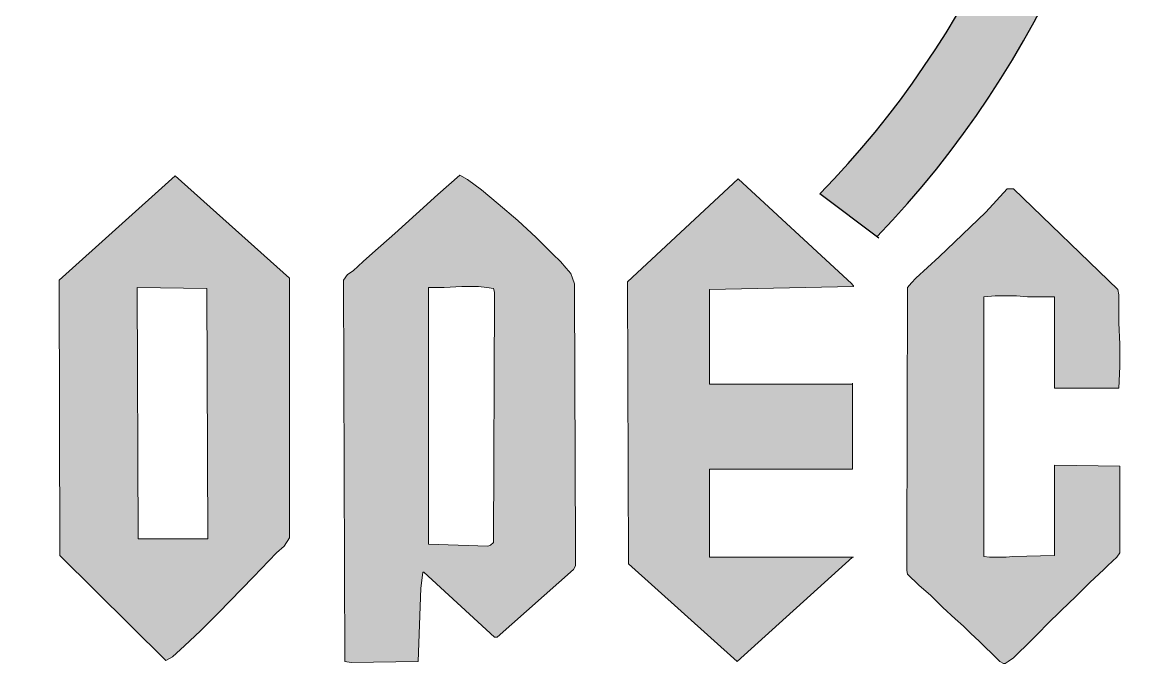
# Model space of a CAD drawing. Extents: x 24843 to 27502, y -10108 to -7552.
# Drawn here: x 25503.4 to 25512.24, y -8444.31 to -8439.3 of the extents above; entities that cross this region are included whole.
import ezdxf

# ---------------------------------------------------------------- set-up
doc = ezdxf.new("R2010")
doc.units = 0
doc.layers.get('0').update_dxf_attribs({"linetype": 'CONTINUOUS'})

# ---------------------------------------------------------------- blocks, each defined once
blk = doc.blocks.new('*U19')
h = blk.add_hatch(color=1)
h.paths.add_polyline_path([(92.7733, 8.5007), (93.129, 8.2328, 1.781679), (82.8649, 10.5124), (83.1933, 10.9419, -1.737502)])
h.paths.add_polyline_path([(83.6443, 9.8213), (83.4524, 9.2685, 0.097177), (85.0636, 7.5284), (85.0636, 8.0869, -0.098964)])
h = blk.add_hatch(color=0)
h.paths.add_polyline_path([(89.4725, 7.9749), (88.7602, 8.6118), (88.0369, 7.963), (88.0424, 6.2488), (88.7023, 5.5935), (88.7428, 5.6165), (88.8181, 5.6863), (88.9174, 5.7782), (89.0268, 5.8885), (89.2473, 6.1156), (89.3916, 6.2654), (89.4385, 6.3067), (89.4725, 6.3582)])
h.paths.add_polyline_path([(88.5222, 7.917), (88.9569, 7.9106), (88.9633, 6.3518), (88.5286, 6.3518)], flags=16)
h = blk.add_hatch(color=0)
h.paths.add_polyline_path([(91.2464, 7.9051), (91.2464, 7.94), (91.2345, 7.9749), (91.2225, 8.0043), (91.194, 8.0383), (91.1591, 8.0788), (91.1122, 8.1256), (91.0084, 8.2295), (90.8925, 8.3343), (90.7712, 8.4391), (90.6664, 8.5255), (90.58, 8.5889), (90.5332, 8.6174), (90.3944, 8.496), (90.2611, 8.3747), (90.1278, 8.2534), (89.9891, 8.1312), (89.9312, 8.0788), (89.8677, 8.0209), (89.8319, 7.9979), (89.8089, 7.963), (89.8154, 5.5871), (89.8558, 5.5816), (90.2721, 5.5871), (90.2896, 6.0448), (90.296, 6.0917), (90.3016, 6.144), (90.308, 6.144), (90.7482, 5.7387), (90.7648, 5.7387), (91.2409, 6.1606), (91.2519, 6.1845), (91.2519, 6.2185), (91.2519, 6.2543), (91.2519, 6.2828)])
h.paths.add_polyline_path([(90.3365, 6.3178), (90.3365, 7.9106), (90.3365, 7.917), (90.4348, 7.917), (90.5442, 7.9225), (90.5966, 7.9225), (90.649, 7.9225), (90.7014, 7.917), (90.7427, 7.9106), (90.7482, 7.8876), (90.7482, 7.8646), (90.7427, 6.3288), (90.7243, 6.3122), (90.7069, 6.3067)], flags=16)
for points in [[(92.0865, 6.7865), (92.978, 6.7865), (92.978, 7.3141), (92.0865, 7.3141), (92.0865, 7.9051), (92.9844, 7.9225), (92.9844, 7.928), (92.9725, 7.94), (92.2657, 8.5944), (91.5764, 7.9519), (91.5819, 6.1964), (92.2602, 5.5871), (92.978, 6.2369), (92.0865, 6.2369)], [(93.7951, 7.8582), (93.8649, 7.8646), (93.9284, 7.8646), (93.9982, 7.8646), (94.0681, 7.8582), (94.1545, 7.8582), (94.2353, 7.8582), (94.2353, 7.2911), (94.6361, 7.2911), (94.6416, 7.4244), (94.6416, 7.5641), (94.6361, 7.6964), (94.6361, 7.8297), (94.6361, 7.871), (94.6296, 7.9051), (93.9807, 8.531), (93.9633, 8.531), (93.9412, 8.531), (93.807, 8.3867), (93.6618, 8.247), (93.5175, 8.1082), (93.3723, 7.9749), (93.3438, 7.9464), (93.3208, 7.917), (93.3153, 6.2488), (93.3153, 6.2185), (93.3153, 6.19), (93.3153, 6.1551), (93.3208, 6.1321), (93.3898, 6.0632), (93.4651, 5.9988), (93.5405, 5.9244), (93.6159, 5.8536), (93.6682, 5.8077), (93.7142, 5.7617), (93.7666, 5.7148), (93.8125, 5.6679), (93.8364, 5.6459), (93.8649, 5.6165), (93.8943, 5.5871), (93.9173, 5.576), (93.9284, 5.576), (93.9467, 5.5871), (93.9807, 5.611), (94.0157, 5.6459), (94.0561, 5.6863), (94.1379, 5.7672), (94.1894, 5.8196), (94.2767, 5.906), (94.3686, 5.9933), (94.4559, 6.0797), (94.5432, 6.1606), (94.5662, 6.1845), (94.5956, 6.213), (94.6241, 6.2369), (94.6416, 6.2654), (94.6416, 6.8049), (94.2353, 6.8104), (94.2353, 6.2488), (93.9752, 6.2424), (93.9339, 6.2369), (93.8824, 6.2369), (93.8309, 6.2369), (93.7951, 6.2424)]]:
    blk.add_hatch(color=0).paths.add_polyline_path(points)
at = {"color": 1}
blk.add_line((93.1407, 8.224), (92.7733, 8.5007), dxfattribs=at)
at = {"color": 0, "lineweight": 0}
for points in [[(88.7602, 8.6118), (89.4725, 7.9749), (89.4725, 6.3582), (89.4385, 6.3067), (89.3916, 6.2654), (89.2473, 6.1156), (89.0268, 5.8885), (88.9174, 5.7782), (88.8181, 5.6863), (88.7428, 5.6165), (88.7023, 5.5935), (88.0424, 6.2488), (88.0369, 7.963), (88.7602, 8.6118)], [(90.5332, 8.6174), (90.58, 8.5889), (90.6664, 8.5255), (90.7712, 8.4391), (90.8925, 8.3343), (91.0084, 8.2295), (91.1122, 8.1256), (91.1591, 8.0788), (91.194, 8.0383), (91.2225, 8.0043), (91.2345, 7.9749), (91.2464, 7.94), (91.2464, 7.9051), (91.2519, 6.2828), (91.2519, 6.2543), (91.2519, 6.2185), (91.2519, 6.1845), (91.2409, 6.1606), (90.7648, 5.7387), (90.7593, 5.7387), (90.7482, 5.7387), (90.308, 6.144), (90.3016, 6.144), (90.296, 6.0917), (90.2896, 6.0448), (90.2721, 5.5871), (89.8558, 5.5816), (89.8154, 5.5871), (89.8089, 7.963), (89.8319, 7.9979), (89.8677, 8.0209), (89.9312, 8.0788), (89.9891, 8.1312), (90.1278, 8.2534), (90.2611, 8.3747), (90.3944, 8.496), (90.5332, 8.6174)], [(92.2657, 8.5944), (92.9725, 7.94), (92.978, 7.9345), (92.9844, 7.928), (92.9844, 7.9225), (92.0865, 7.9051), (92.0865, 7.3141), (92.978, 7.3141), (92.978, 7.3205), (92.978, 7.3141), (92.978, 6.7865), (92.0865, 6.7865), (92.0865, 6.2369), (92.9844, 6.2369), (92.978, 6.2369), (92.2602, 5.5871), (91.5819, 6.1964), (91.5764, 7.9519), (92.2657, 8.5944)], [(93.9412, 8.531), (93.9633, 8.531), (93.9807, 8.531), (94.6296, 7.9051), (94.6361, 7.871), (94.6361, 7.8297), (94.6361, 7.6964), (94.6416, 7.5641), (94.6416, 7.4244), (94.6361, 7.2911), (94.2353, 7.2911), (94.2353, 7.8582), (94.1545, 7.8582), (94.0681, 7.8582), (93.9982, 7.8646), (93.9284, 7.8646), (93.8649, 7.8646), (93.7951, 7.8582), (93.7951, 6.2424), (93.8309, 6.2369), (93.8824, 6.2369), (93.9339, 6.2369), (93.9752, 6.2424), (94.2353, 6.2488), (94.2353, 6.8104), (94.6416, 6.8049), (94.6416, 6.2654), (94.6241, 6.2369), (94.5956, 6.213), (94.5662, 6.1845), (94.5432, 6.1606), (94.4559, 6.0797), (94.3686, 5.9933), (94.2767, 5.906), (94.1894, 5.8196), (94.1379, 5.7672), (94.0561, 5.6863), (94.0157, 5.6459), (93.9807, 5.611), (93.9467, 5.5871), (93.9284, 5.576), (93.9228, 5.576), (93.9173, 5.576), (93.8943, 5.5871), (93.8649, 5.6165), (93.8364, 5.6459), (93.8125, 5.6679), (93.7666, 5.7148), (93.7142, 5.7617), (93.6682, 5.8077), (93.6159, 5.8536), (93.5405, 5.9244), (93.4651, 5.9988), (93.3898, 6.0632), (93.3208, 6.1321), (93.3153, 6.1551), (93.3153, 6.19), (93.3153, 6.2185), (93.3153, 6.2488), (93.3208, 7.917), (93.3438, 7.9464), (93.3723, 7.9749), (93.5175, 8.1082), (93.6618, 8.247), (93.807, 8.3867), (93.9412, 8.531)], [(88.5222, 7.917), (88.5286, 6.3518), (88.9633, 6.3518), (88.9569, 7.9106), (88.5222, 7.917)], [(90.3365, 7.917), (90.3365, 7.9106), (90.3365, 6.3178), (90.7069, 6.3067), (90.7243, 6.3122), (90.7427, 6.3288), (90.7482, 7.8646), (90.7482, 7.8876), (90.7427, 7.9106), (90.7014, 7.917), (90.649, 7.9225), (90.5966, 7.9225), (90.5442, 7.9225), (90.4348, 7.917), (90.3365, 7.917)]]:
    blk.add_lwpolyline(points, close=True, dxfattribs=at)
at = {"color": 1}
for radius, start, end in [(6.1585, 316.08612, 198.86966), (5.7168, 315.54805, 195.85966)]:
    blk.add_arc((88.6925, 12.5042), radius, start, end, dxfattribs=at)
blk = doc.blocks.new('logo')
at = {"xscale": 0.8711999999999875, "yscale": 0.8711999999999875, "zscale": 0.8711999999999875}
blk.add_blockref('*U19', (-201.8866, 1.3826), dxfattribs=at)

msp = doc.modelspace()

# ---------------------------------------------------------------- block references
at = {"xscale": 1.439999999999997, "yscale": 1.439999999999997, "zscale": 1.439999999999997}
msp.add_blockref('logo', (25683.9598, -8453.2935), dxfattribs=at)

doc.saveas('drawing.dxf')
